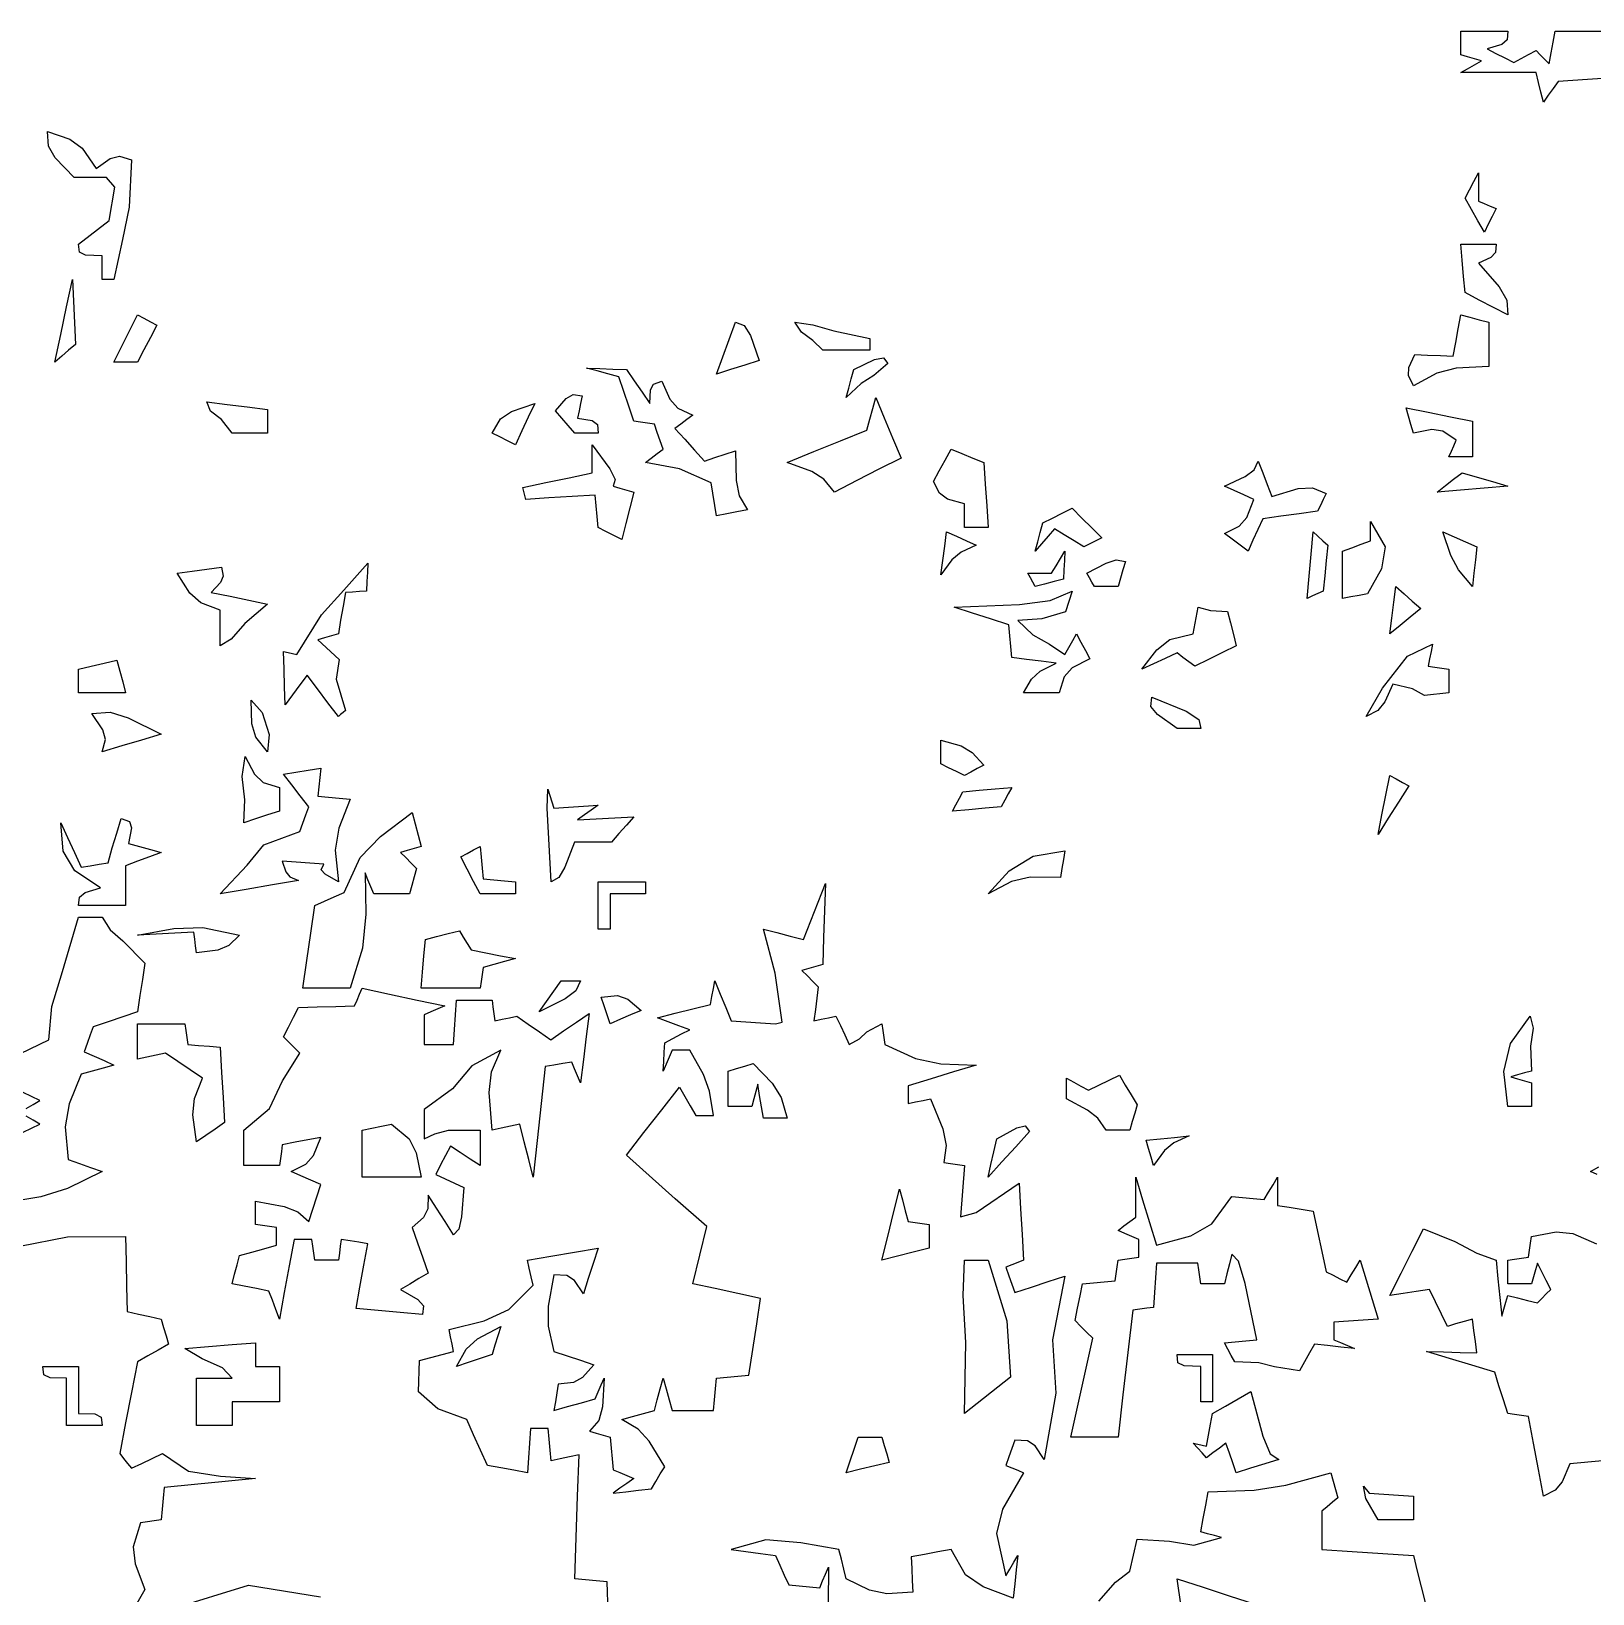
# Model space of a CAD drawing. Header units: millimetres. Extents: x 87938 to 265635, y 330093 to 434310.
# Drawn here: x 145112 to 147095, y 357390 to 359374 of the extents above; entities that cross this region are included whole.
import ezdxf

# ---------------------------------------------------------------- set-up
doc = ezdxf.new("R2010")
doc.units = ezdxf.units.MM

# ---------------------------------------------------------------- blocks, each defined once
blk = doc.blocks.new('A$C65917B88')
for points in [[(2914.4, 7395.9), (2900.9, 7395), (2887.5, 7394.1), (2874.2, 7393.2), (2869.7, 7387), (2865.2, 7380.8), (2860.8, 7374.5), (2858.6, 7383.5), (2856.3, 7392.4), (2854.1, 7401.3), (2831.3, 7401.3), (2808.5, 7401.3), (2785.8, 7401.3), (2792, 7404.9), (2798.3, 7408.5), (2804.6, 7412), (2798.3, 7413.8), (2792, 7415.6), (2785.8, 7417.4), (2785.8, 7424.6), (2785.8, 7431.7), (2785.8, 7438.8), (2800.1, 7438.8), (2814.3, 7438.8), (2828.6, 7438.8), (2827.9, 7431), (2823, 7426.9), (2809.8, 7422.8), (2817.8, 7418.7), (2825.9, 7414.7), (2834, 7410.6), (2840.6, 7414.2), (2847.3, 7417.8), (2854.1, 7421.4), (2858, 7417.4), (2862, 7413.3), (2866.1, 7409.3), (2867.9, 7419.2), (2869.7, 7429), (2871.5, 7438.8), (2885.7, 7438.8), (2900, 7438.8), (2914.4, 7438.8)], [(1482, 6440.6), (1489.7, 6444.2), (1497.3, 6447.8), (1491, 6451.4), (1484.7, 6454.9)], [(1484.7, 6462), (1491, 6465.6), (1497.3, 6469.2), (1489.7, 6472.8), (1482, 6476.4)], [(1479.5, 6511.8), (1505.4, 6524.1), (1508.2, 6554.4), (1517.8, 6586.2), (1532.3, 6635.3), (1539.3, 6635.3), (1546.4, 6635.3), (1553.6, 6635.3), (1561, 6623.9), (1572.5, 6614), (1592.4, 6593.7), (1590.2, 6579), (1587.9, 6564.3), (1585.8, 6549.5), (1572.3, 6545.1), (1559, 6540.6), (1545.6, 6536.1), (1542.9, 6528.6), (1540.2, 6521), (1537.5, 6513.3), (1546.4, 6509.4), (1555.4, 6505.4), (1564.4, 6501.3), (1554.5, 6498.6), (1544.6, 6495.9), (1534.8, 6493.2), (1523.7, 6466.1), (1520.1, 6445.4), (1522.8, 6415.7), (1533, 6412.1), (1543.2, 6408.5), (1553.6, 6404.9), (1522.4, 6389.5), (1498.1, 6381.9), (1459.8, 6375.5)], [(1478.9, 6337.1), (1522.2, 6345.4), (1575, 6345.9), (1575.5, 6323.2), (1575.9, 6300.5), (1576.4, 6277.7), (1586.6, 6275.4), (1596.9, 6273.2), (1607.3, 6270.9), (1609.4, 6263.4), (1611.6, 6255.9), (1613.9, 6248.3), (1604.4, 6242.9), (1595, 6237.5), (1585.7, 6232.1), (1580.3, 6204.5), (1574.9, 6176.8), (1569.6, 6149.1), (1573.1, 6144.6), (1576.7, 6140.1), (1580.3, 6135.6), (1589.6, 6140.1), (1599, 6144.6), (1608.5, 6149.1), (1632.1, 6133), (1661, 6128.4), (1692.9, 6126.3), (1665.2, 6123.6), (1637.4, 6120.9), (1609.8, 6118.2), (1608.9, 6108.5), (1608, 6098.7), (1607.3, 6088.8), (1601, 6087.9), (1594.7, 6087), (1588.4, 6086.1), (1581.9, 6064.3), (1583.7, 6048.9), (1592.4, 6025.8), (1570.4, 5987.1)], [(1617.9, 6008.4), (1686.3, 6029.6), (1751.7, 6019.1)], [(2012.6, 6004.9), (2011.7, 6032.6), (2001.8, 6033.5), (1992, 6034.4), (1982.3, 6035.3), (1983.5, 6072.8), (1984.8, 6110.3), (1986.2, 6147.8), (1977.6, 6146), (1969.2, 6144.2), (1960.8, 6142.4), (1959.9, 6152.2), (1959, 6162), (1958.1, 6171.8), (1952.7, 6171.8), (1947.3, 6171.8), (1942.1, 6171.8), (1941.2, 6158.4), (1940.3, 6145), (1939.4, 6131.6), (1927.2, 6133.8), (1915.2, 6136.1), (1903.2, 6138.3), (1896.9, 6152.2), (1890.6, 6166.1), (1884.5, 6179.9), (1858.1, 6189.7), (1840.5, 6205.1), (1841.6, 6233.4), (1851.8, 6236.1), (1862, 6238.8), (1872.3, 6241.5), (1871, 6248.3), (1869.6, 6255), (1868.3, 6261.6), (1900.2, 6269.5), (1922.5, 6279.6), (1944.6, 6301.8), (1942.8, 6309.4), (1941, 6317), (1939.4, 6324.5), (1960.7, 6328.1), (1982.1, 6331.7), (2003.6, 6335.3), (1999.1, 6321.5), (1994.6, 6307.6), (1990.2, 6293.7), (1982.1, 6306), (1975.1, 6310.5), (1963.4, 6311.1), (1958.1, 6282.7), (1958.1, 6264.6), (1963.4, 6241.5), (1975.4, 6237.6), (1987.4, 6233.6), (1999.5, 6229.5), (1989.4, 6218.1), (1981.1, 6213.5), (1967.4, 6212), (1966.1, 6204), (1964.7, 6196), (1963.4, 6188), (1975.8, 6191.6), (1988.3, 6195.1), (2000.9, 6198.6), (2003.6, 6204.9), (2006.3, 6211.2), (2009, 6217.4), (2007.6, 6191.5), (2004.1, 6179), (1995.6, 6169.2), (2001.8, 6167.4), (2008.1, 6165.6), (2014.4, 6163.8), (2015.3, 6154), (2016.2, 6144.2), (2017.1, 6134.3), (2023.2, 6131.7), (2029.5, 6129), (2035.8, 6126.3), (2029.5, 6121.9), (2023.2, 6117.5), (2017.1, 6113), (2028.6, 6114.3), (2040.2, 6115.7), (2051.9, 6117), (2055.8, 6123.8), (2059.8, 6130.5), (2063.9, 6137.1), (2049.9, 6160.1), (2039.8, 6171.2), (2025, 6179.9), (2034.8, 6182.6), (2044.7, 6185.3), (2054.6, 6188), (2057.1, 6197.8), (2059.8, 6207.6), (2062.5, 6217.4), (2065.2, 6207.6), (2067.9, 6197.8), (2070.6, 6188), (2083.1, 6188), (2095.5, 6188), (2108.1, 6188), (2109, 6197.8), (2109.9, 6207.6), (2110.8, 6217.4), (2120.6, 6218.3), (2130.3, 6219.2), (2140.2, 6220.1), (2143.7, 6243.3), (2147.3, 6266.5), (2150.9, 6289.7), (2130.3, 6294.2), (2109.8, 6298.6), (2089.4, 6303), (2102.1, 6354.9), (2073.4, 6379.9), (2029.1, 6419.7), (2045.1, 6440.3), (2061.2, 6460.8), (2077.2, 6481.2), (2082.2, 6472.8), (2087.1, 6464.3), (2092.1, 6455.7), (2097.3, 6455.7), (2102.7, 6455.7), (2108.1, 6455.7), (2104.6, 6477.6), (2099, 6492.9), (2086.7, 6514.7), (2081.3, 6514.7), (2075.9, 6514.7), (2070.6, 6514.7), (2067.9, 6508.5), (2065.2, 6502.2), (2062.5, 6495.9), (2063, 6504.5), (2063.4, 6513), (2063.9, 6521.4), (2071.4, 6525.5), (2079, 6529.5), (2086.7, 6533.4), (2076.8, 6537), (2067, 6540.6), (2057.3, 6544.2), (2073.3, 6548.3), (2089.4, 6552.3), (2105.4, 6556.2), (2106.6, 6563.4), (2108, 6570.6), (2109.3, 6577.7), (2114.3, 6565.7), (2119.2, 6553.6), (2124.2, 6541.5), (2137.5, 6540.6), (2150.9, 6539.7), (2164.4, 6538.8), (2170.4, 6540.3), (2164.1, 6584.7), (2153.6, 6624.5), (2165.6, 6621.4), (2177.6, 6618.3), (2189.7, 6615.2), (2196.3, 6632.1), (2203.1, 6649.1), (2209.8, 6666), (2208.9, 6641.5), (2208, 6617), (2207.3, 6592.4), (2201, 6590.6), (2194.7, 6588.8), (2188.4, 6587), (2193.3, 6582.1), (2198.3, 6577.2), (2203.2, 6572.3), (2201.9, 6562.1), (2200.5, 6551.8), (2199.2, 6541.5), (2205.8, 6542.9), (2212.4, 6544.2), (2219.1, 6545.6), (2223.2, 6537.1), (2227.2, 6528.6), (2231.3, 6520.1), (2240.4, 6525), (2247.2, 6531.3), (2260.8, 6538.8), (2261.6, 6532.6), (2262.5, 6526.4), (2263.4, 6520.1), (2291.2, 6507.4), (2314.4, 6502.3), (2346.5, 6501.3), (2325.9, 6495.1), (2305.4, 6488.9), (2284.8, 6482.6), (2284.8, 6477.3), (2284.8, 6471.9), (2284.8, 6466.5), (2291.4, 6467.9), (2298.2, 6469.2), (2304.9, 6470.6), (2316.1, 6443.5), (2319.2, 6428.5), (2317.1, 6413), (2323.2, 6412.1), (2329.5, 6411.2), (2335.8, 6410.3), (2332.1, 6363.8), (2346.5, 6367.6), (2385.3, 6394.2), (2386.7, 6371), (2388, 6347.7), (2389.4, 6324.5), (2384, 6322.3), (2378.6, 6320.1), (2373.2, 6317.9), (2375.9, 6310.3), (2378.6, 6302.7), (2381.3, 6295.1), (2396.4, 6300), (2411.6, 6304.9), (2426.9, 6309.8), (2415.6, 6252), (2418.6, 6203.9), (2408.1, 6143.7), (2399.9, 6156), (2392.9, 6160.5), (2381.3, 6161.1), (2378.6, 6153.6), (2375.9, 6146), (2373.2, 6138.3), (2378.6, 6136.1), (2384, 6133.8), (2389.4, 6131.6), (2370.2, 6098.5), (2364.9, 6076.6), (2373.2, 6038), (2376.8, 6044.2), (2380.4, 6050.4), (2384, 6056.6), (2382.6, 6043.7), (2381.3, 6030.8), (2379.9, 6017.9), (2352.6, 6028.2), (2336.8, 6039.1), (2323.7, 6062), (2311.5, 6059.8), (2299.5, 6057.6), (2287.5, 6055.4), (2288, 6044.7), (2288.4, 6034), (2288.9, 6023.3), (2265.2, 6021.9), (2249.6, 6025), (2228.6, 6035.3), (2226.3, 6044.2), (2224.1, 6053.1), (2221.8, 6062), (2187.2, 6068.1), (2155.6, 6070.8), (2124.2, 6062), (2137.5, 6060.2), (2150.9, 6058.4), (2164.4, 6056.6), (2168.3, 6047.7), (2172.3, 6038.8), (2176.4, 6029.9), (2185.7, 6029), (2195.1, 6028.1), (2204.6, 6027.2), (2207.1, 6033.5), (2209.8, 6039.7), (2212.5, 6045.9), (2212, 6013.1)], [(2457.6, 6015.2), (2472.8, 6032.4), (2485.7, 6042.2), (2492.4, 6071.4), (2521.6, 6069.5), (2543.7, 6066), (2568.8, 6072.8), (2562.5, 6074.6), (2556.2, 6076.3), (2550, 6078), (2552.3, 6090.2), (2554.5, 6102.3), (2556.8, 6114.3), (2598.4, 6115.9), (2627.2, 6120.4), (2667.9, 6131.6), (2670, 6124.1), (2672.3, 6116.5), (2674.5, 6108.9), (2669.6, 6104.9), (2664.6, 6100.8), (2659.8, 6096.8), (2659.8, 6085.2), (2659.8, 6073.6), (2659.8, 6062), (2687.4, 6060.2), (2715.2, 6058.4), (2742.9, 6056.6), (2746.4, 6042.3), (2750, 6028.1), (2753.6, 6013.8)], [(2909.7, 6402.2), (2903.6, 6404.9), (2911.1, 6408.9)], [(2914.4, 6142.4), (2904.5, 6141.5), (2894.6, 6140.6), (2884.8, 6139.7), (2877.7, 6123.5), (2871.5, 6115.9), (2860.8, 6110.3), (2856.3, 6134.4), (2851.8, 6158.5), (2847.3, 6182.6), (2841, 6183.5), (2834.7, 6184.4), (2828.6, 6185.3), (2824.5, 6197.8), (2820.5, 6210.3), (2816.6, 6222.8), (2796, 6229.1), (2775.5, 6235.3), (2754.9, 6241.5), (2770.1, 6241.1), (2785.2, 6240.6), (2800.5, 6240.2), (2799.2, 6250.5), (2797.8, 6260.7), (2796.5, 6270.9), (2788.8, 6268.8), (2781.2, 6266.6), (2773.7, 6264.3), (2768.3, 6275.5), (2762.9, 6286.7), (2757.6, 6297.8), (2745.5, 6296), (2733.5, 6294.2), (2721.5, 6292.4), (2731.7, 6312.5), (2741.9, 6332.6), (2752.2, 6352.7), (2780.5, 6341.2), (2800.3, 6330.6), (2817.9, 6324.5), (2819.6, 6307.5), (2821.4, 6290.6), (2823.2, 6273.6), (2825, 6279.9), (2826.8, 6286.2), (2828.6, 6292.4), (2837.4, 6290.1), (2846.3, 6287.9), (2855.3, 6285.6), (2859.3, 6289.7), (2863.4, 6293.7), (2867.4, 6297.8), (2863.4, 6305.8), (2859.3, 6313.8), (2855.4, 6321.8), (2853.6, 6315.6), (2851.8, 6309.3), (2850, 6303), (2842.8, 6303), (2835.6, 6303), (2828.6, 6303), (2828.6, 6310.2), (2828.6, 6317.4), (2828.6, 6324.5), (2834.7, 6325.4), (2841, 6326.3), (2847.3, 6327.2), (2848.2, 6333.5), (2849.1, 6339.7), (2850, 6345.9), (2872.3, 6350.2), (2887.4, 6348.7), (2909, 6339.3)]]:
    blk.add_lwpolyline(points)
for points in [[(1553.6, 7213.8), (1553.6, 7221), (1553.6, 7228.2), (1553.6, 7235.3), (1538.6, 7235.7), (1533, 7238.4), (1532.3, 7245.9), (1560.1, 7267.1), (1565.1, 7297.5), (1557.6, 7306.2), (1547.7, 7306.2), (1538, 7306.2), (1528.2, 7306.2), (1511.2, 7323.9), (1504.9, 7334.7), (1504.1, 7347.8), (1524.3, 7341), (1535.7, 7332.7), (1548.2, 7314.3), (1560.9, 7323.5), (1569.3, 7325.6), (1580.4, 7322.3), (1578.1, 7279.4), (1572.2, 7250), (1564.4, 7213.8), (1560.8, 7213.8), (1557.2, 7213.8)], [(2807.3, 7256.6), (2801.4, 7266.9), (2795.6, 7277.2), (2789.7, 7287.5), (2793.8, 7295.1), (2797.8, 7302.7), (2801.9, 7310.3), (2801.9, 7301.8), (2801.9, 7293.3), (2801.9, 7284.8), (2807.1, 7282.5), (2812.5, 7280.3), (2817.9, 7278), (2814.3, 7270.9), (2810.7, 7263.8)], [(2828.6, 7181.6), (2815.5, 7188.3), (2802.6, 7195.1), (2789.7, 7201.8), (2788.4, 7216.5), (2787, 7231.2), (2785.8, 7245.9), (2796.5, 7245.9), (2807.1, 7245.9), (2817.9, 7245.9), (2817.3, 7238.2), (2813.1, 7233.7), (2801.9, 7228.5), (2820.6, 7207.2), (2827.6, 7195)], [(1510.8, 7138.8), (1516.1, 7163.9), (1521.5, 7188.9), (1526.9, 7213.8), (1527.8, 7194.2), (1528.7, 7174.5), (1529.6, 7154.9), (1523.3, 7149.6), (1517, 7144.2)], [(1564.4, 7138.8), (1571.4, 7153.1), (1578.6, 7167.3), (1585.8, 7181.6), (1591.5, 7178.5), (1597.4, 7175.4), (1603.2, 7172.3), (1597.4, 7161.2), (1591.5, 7150), (1585.8, 7138.8), (1578.6, 7138.8), (1571.4, 7138.8)], [(2110.8, 7128), (2116.5, 7143.7), (2122.4, 7159.4), (2128.2, 7175), (2136.1, 7171.9), (2141.6, 7162.9), (2149.5, 7140.2), (2136.6, 7136.1), (2123.7, 7132.1)], [(2207.3, 7149.5), (2198.2, 7158.5), (2188, 7166), (2181.8, 7175), (2198.2, 7172.7), (2217.4, 7167.1), (2250, 7160.3), (2250, 7156.7), (2250, 7153.1), (2250, 7149.5), (2235.8, 7149.5), (2221.5, 7149.5)], [(2742.9, 7117.4), (2738.4, 7126.5), (2738.8, 7133.8), (2744.1, 7145.6), (2755.7, 7145.1), (2767.4, 7144.7), (2779.1, 7144.2), (2781.3, 7156.7), (2783.6, 7169.1), (2785.8, 7181.6), (2794.2, 7179.4), (2802.6, 7177.2), (2811.2, 7175), (2811.2, 7161.6), (2811.2, 7148.2), (2811.2, 7134.8), (2781.8, 7133.2), (2764.1, 7128.7)], [(2228.6, 7106.6), (2230.8, 7115.1), (2233.1, 7123.6), (2235.3, 7132.1), (2254.2, 7141.3), (2262.2, 7142.7), (2266.1, 7137.5), (2253.4, 7126.5), (2242.1, 7119.4)], [(2110.8, 6999.5), (2106, 7029.2), (2077.2, 7042), (2046.5, 7047.8), (2051.7, 7051.8), (2057.1, 7055.8), (2062.5, 7059.8), (2059.8, 7067.4), (2057.1, 7075), (2054.6, 7082.6), (2048.3, 7083.5), (2042, 7084.4), (2035.8, 7085.3), (2031.3, 7098.7), (2026.8, 7112.1), (2022.3, 7125.5), (2012.4, 7128.2), (2002.7, 7130.8), (1992.9, 7133.4), (2004.9, 7133), (2016.9, 7132.5), (2029.1, 7132.1), (2036.1, 7121.9), (2043.3, 7111.6), (2050.5, 7101.3), (2050.9, 7113.7), (2053.7, 7118.9), (2061.2, 7121.4), (2068.5, 7105.1), (2075.8, 7097.1), (2089.4, 7090.7), (2084, 7086.6), (2078.6, 7082.6), (2073.2, 7078.5), (2082, 7068.8), (2091, 7059), (2100, 7049.1), (2109.3, 7052.3), (2118.8, 7055.4), (2128.2, 7058.4), (2128.6, 7031.5), (2131.4, 7017.6), (2138.9, 7004.9), (2129.4, 7003.1), (2120.1, 7001.3)], [(1671.5, 7074.5), (1661.9, 7086.6), (1651.9, 7094.2), (1648.7, 7102.7), (1667, 7100.4), (1685.3, 7098.2), (1703.6, 7095.9), (1703.6, 7088.8), (1703.6, 7081.7), (1703.6, 7074.5), (1692.8, 7074.5), (1682.1, 7074.5)], [(1928.6, 7063.8), (1921.4, 7067.4), (1914.3, 7071), (1907.3, 7074.5), (1914.9, 7087.2), (1924.9, 7094.1), (1946, 7101.3), (1940.1, 7088.9), (1934.3, 7076.4)], [(1982.3, 7074.5), (1976.4, 7081.2), (1970.6, 7088), (1964.7, 7094.7), (1974.6, 7105.8), (1980.9, 7109.3), (1988.9, 7108.1), (1987.5, 7101.4), (1986.2, 7094.7), (1984.8, 7088), (1998, 7085.7), (2002.9, 7082.2), (2003.6, 7074.5), (1996.4, 7074.5), (1989.3, 7074.5)], [(2217.9, 7020.9), (2208.3, 7032.6), (2197.2, 7039.6), (2175, 7047.8), (2199, 7057.6), (2223.2, 7067.4), (2247.3, 7077.2), (2250, 7087), (2252.7, 7096.8), (2255.4, 7106.6), (2262.9, 7088.4), (2270.6, 7070.1), (2278.2, 7051.8), (2258.1, 7041.6), (2238, 7031.3)], [(2775, 7053), (2777.3, 7058), (2779.5, 7062.9), (2781.8, 7067.9), (2769.6, 7076.1), (2759.5, 7077.8), (2742.9, 7074.5), (2740.7, 7082.1), (2738.4, 7089.7), (2736.2, 7097.3), (2756.3, 7093.3), (2776.4, 7089.3), (2796.5, 7085.3), (2796.5, 7074.6), (2796.5, 7063.8), (2796.5, 7053), (2789.3, 7053), (2782.1, 7053)], [(2025, 6978), (2017.8, 6981.6), (2010.6, 6985.2), (2003.6, 6988.8), (2002.7, 6998.7), (2001.8, 7008.5), (2000.9, 7018.2), (1979.9, 7017), (1958.9, 7015.7), (1938, 7014.3), (1937.1, 7017.9), (1936.2, 7021.5), (1935.3, 7025), (1956.2, 7029.5), (1977.2, 7033.9), (1998.2, 7038.3), (1998.2, 7046.9), (1998.2, 7055.4), (1998.2, 7063.8), (2014.1, 7042), (2019, 7032.2), (2017.1, 7026.3), (2023.2, 7024.5), (2029.5, 7022.7), (2035.8, 7020.9), (2032.2, 7006.7), (2028.6, 6992.4)], [(2335.8, 6988.8), (2335.8, 6996), (2335.8, 7003.2), (2335.8, 7010.3), (2320.5, 7014.6), (2313.1, 7019.8), (2307.6, 7030.4), (2312.9, 7040.2), (2318.3, 7050), (2323.7, 7059.8), (2333.4, 7055.8), (2343.3, 7051.8), (2353.2, 7047.8), (2354.6, 7028.1), (2355.9, 7008.5), (2357.3, 6988.8), (2350.1, 6988.8), (2342.9, 6988.8)], [(2592.9, 6967.4), (2585.7, 6972.8), (2578.5, 6978.1), (2571.5, 6983.4), (2584.9, 6990), (2591.9, 6998), (2598.2, 7014.3), (2589.2, 7018.4), (2580.3, 7022.4), (2571.5, 7026.3), (2590.4, 7035.2), (2598.4, 7041.1), (2602.2, 7049.1), (2606.3, 7038.5), (2610.3, 7027.8), (2614.4, 7017), (2638.5, 7024.2), (2651.3, 7024.9), (2663.9, 7019.7), (2661.2, 7014.3), (2658.5, 7008.9), (2655.8, 7003.5), (2639.3, 7001.3), (2622.8, 6999), (2606.3, 6996.8), (2601.8, 6987), (2597.3, 6977.2)], [(2764.4, 7020.9), (2771.9, 7026.8), (2779.4, 7032.6), (2787, 7038.3), (2800.8, 7034.4), (2814.6, 7030.4), (2828.6, 7026.3), (2807.1, 7024.5), (2785.7, 7022.7)], [(2400, 6967.4), (2402.3, 6975.9), (2404.5, 6984.4), (2406.8, 6992.9), (2415.6, 6997.4), (2424.5, 7001.8), (2433.5, 7006.2), (2442.3, 6997.4), (2451.3, 6988.5), (2460.3, 6979.5), (2454.9, 6976.8), (2449.5, 6974.1), (2444.1, 6971.4), (2435.1, 6976.8), (2426.3, 6982.2), (2417.4, 6987.5), (2411.6, 6980.8), (2405.7, 6974.1)], [(2678.6, 6924.5), (2678.6, 6938.8), (2678.6, 6953.1), (2678.6, 6967.4), (2687, 6970.5), (2695.5, 6973.7), (2704.1, 6976.8), (2704.1, 6982.7), (2704.1, 6988.5), (2704.1, 6994.2), (2717.2, 6971.4), (2714.1, 6951.2), (2701.4, 6928.5), (2693.7, 6927.2), (2686.1, 6925.8)], [(2314.4, 6945.9), (2316, 6958.9), (2317.8, 6971.9), (2319.6, 6984.8), (2328.5, 6980.8), (2337.5, 6976.8), (2346.5, 6972.8), (2332.8, 6966.4), (2324.4, 6959.4)], [(2646.5, 6924.5), (2648.3, 6944.6), (2650.1, 6964.7), (2651.9, 6984.8), (2656.2, 6980.8), (2660.7, 6976.8), (2665.2, 6972.8), (2663.9, 6959), (2662.5, 6945.1), (2661.2, 6931.2), (2656.2, 6929), (2651.3, 6926.7)], [(2796.5, 6935.3), (2783.9, 6950.5), (2776.9, 6963.4), (2769.6, 6984.8), (2779.8, 6980.4), (2790.2, 6975.9), (2800.5, 6971.4), (2799.2, 6959.4), (2797.8, 6947.4)], [(2400, 6935.3), (2397.8, 6939.3), (2395.5, 6943.3), (2393.3, 6947.3), (2400.3, 6947.3), (2407.5, 6947.3), (2414.7, 6947.3), (2418.8, 6954), (2422.8, 6960.7), (2426.9, 6967.4), (2426.4, 6959), (2426, 6950.5), (2425.5, 6942), (2417, 6939.8), (2408.4, 6937.5)], [(2453.6, 6935.3), (2451.3, 6939.3), (2449.1, 6943.3), (2446.8, 6947.3), (2464.2, 6956.6), (2473.3, 6959.4), (2481.8, 6958.1), (2479.5, 6950.5), (2477.3, 6942.9), (2475, 6935.3), (2467.8, 6935.3), (2460.6, 6935.3)], [(1660.8, 6881.6), (1660.8, 6892.4), (1660.8, 6903.1), (1660.8, 6913.8), (1643.3, 6920.5), (1633.1, 6929.2), (1621.8, 6947.3), (1635.2, 6949.1), (1648.5, 6950.9), (1662, 6952.7), (1663.5, 6944.7), (1661, 6938.8), (1652.7, 6929.9), (1669.7, 6926.4), (1686.6, 6922.8), (1703.6, 6919.2), (1683, 6901.7), (1670.7, 6887.5)], [(1767.9, 6817.4), (1758.5, 6829.9), (1749, 6842.4), (1739.7, 6854.9), (1733, 6846), (1726.2, 6837), (1719.6, 6828), (1719.2, 6844.2), (1718.7, 6860.3), (1718.3, 6876.3), (1722.3, 6875.4), (1726.4, 6874.5), (1730.4, 6873.6), (1752.6, 6909.7), (1772.9, 6931.9), (1794.6, 6956.6), (1794.2, 6948.2), (1793.7, 6939.7), (1793.3, 6931.2), (1787, 6930.8), (1780.7, 6930.3), (1774.5, 6929.9), (1772.3, 6917.4), (1770, 6904.9), (1767.9, 6892.4), (1761.6, 6890.6), (1755.3, 6888.8), (1749.2, 6887), (1768.5, 6869), (1766, 6851.3), (1774.5, 6822.8), (1772.3, 6821), (1770, 6819.2)], [(2389.4, 6838.8), (2396.6, 6851.4), (2404.3, 6858.4), (2418.8, 6865.7), (2405.3, 6867.5), (2391.9, 6869.2), (2378.6, 6870.9), (2377.7, 6880.8), (2376.8, 6890.7), (2375.9, 6900.5), (2359.4, 6905.9), (2342.9, 6911.2), (2326.4, 6916.5), (2385.7, 6918.9), (2413.5, 6922.7), (2433.5, 6931.2), (2427.5, 6912.2), (2405.9, 6905.9), (2384, 6904.4), (2397.7, 6891.4), (2413, 6883.1), (2426.9, 6873.6), (2430.3, 6879.9), (2433.9, 6886.2), (2437.5, 6892.4), (2441.4, 6884.9), (2445.5, 6877.3), (2449.5, 6869.7), (2433.4, 6861.4), (2426.1, 6853.4), (2421.5, 6838.8), (2410.7, 6838.8), (2400, 6838.8)], [(2721.5, 6892.4), (2723.3, 6906.7), (2725.1, 6921), (2726.9, 6935.3), (2734.4, 6928.6), (2741.9, 6921.9), (2749.5, 6915.2), (2740.1, 6907.6), (2730.8, 6900)], [(2496.5, 6860.3), (2510.3, 6877.9), (2521.9, 6887.1), (2543.3, 6892.4), (2547.7, 6916.5), (2558.9, 6913.5), (2574.2, 6912.5), (2576.9, 6902.2), (2579.6, 6891.9), (2582.3, 6881.6), (2569.7, 6875.4), (2557.1, 6869.2), (2544.6, 6863), (2539.2, 6867), (2533.8, 6871), (2528.6, 6875), (2517.8, 6870.1), (2507.1, 6865.2)], [(2700, 6817.4), (2714.8, 6843.1), (2737.6, 6872), (2760.3, 6883.1), (2759, 6876.4), (2757.6, 6869.7), (2756.3, 6863), (2762.4, 6862.1), (2768.7, 6861.2), (2775, 6860.3), (2775, 6853.2), (2775, 6846), (2775, 6838.8), (2752.9, 6836.4), (2742.2, 6842.5), (2724.2, 6846.8), (2717, 6830.6), (2710.7, 6823)], [(1532.3, 6838.8), (1532.3, 6846), (1532.3, 6853.2), (1532.3, 6860.3), (1543.8, 6863), (1555.4, 6865.7), (1566.9, 6868.4), (1569.6, 6858.6), (1572.3, 6848.7), (1575, 6838.8), (1560.8, 6838.8), (1546.5, 6838.8)], [(1703.6, 6785.3), (1693.2, 6798.6), (1689.4, 6810.8), (1688.9, 6832.1), (1698.9, 6820.9), (1705.1, 6801.1)], [(2528.6, 6806.6), (2510.8, 6819.3), (2504.9, 6826.6), (2505.8, 6834.8), (2536.9, 6822.1), (2548.4, 6814.8), (2550, 6806.6), (2542.8, 6806.6), (2535.6, 6806.6)], [(1553.6, 6785.3), (1556.8, 6796.4), (1554.4, 6805.4), (1544.3, 6820.1), (1560.9, 6821.2), (1577.2, 6816.3), (1607.3, 6801.3), (1589.3, 6796), (1571.4, 6790.7)], [(2335.8, 6763.8), (2328.6, 6767.4), (2321.4, 6771), (2314.4, 6774.5), (2314.4, 6781.7), (2314.4, 6788.8), (2314.4, 6795.9), (2332.7, 6790.7), (2342.8, 6784.8), (2353.2, 6773.3), (2347.4, 6770.1), (2341.5, 6767)], [(1682.3, 6720.9), (1683.1, 6741.9), (1680.8, 6762.9), (1683.5, 6781.2), (1691.8, 6765), (1699.8, 6757.7), (1714.4, 6753), (1714.4, 6745.9), (1714.4, 6738.8), (1714.4, 6731.6), (1703.6, 6728.1), (1692.9, 6724.5)], [(1660.8, 6656.6), (1685.3, 6682.6), (1700.4, 6700.9), (1733.1, 6713), (1735.7, 6720.6), (1738.4, 6728.1), (1741.1, 6735.6), (1733.4, 6745.5), (1725.8, 6755.4), (1718.3, 6765.2), (1729.4, 6767), (1740.6, 6768.8), (1751.9, 6770.6), (1751, 6762.1), (1750.1, 6753.6), (1749.2, 6745.1), (1758.9, 6744.2), (1768.7, 6743.3), (1778.6, 6742.4), (1768.4, 6716.2), (1765.1, 6696.1), (1767.9, 6667.4), (1755.8, 6674.3), (1752.3, 6678.4), (1754.6, 6683.4), (1742, 6684.3), (1729.5, 6685.2), (1717.1, 6686.1), (1720.2, 6676.6), (1724, 6672.1), (1731.8, 6668.7), (1708.1, 6664.7), (1684.4, 6660.6)], [(2710.8, 6710.3), (2714.3, 6728.1), (2717.9, 6746), (2721.5, 6763.8), (2727.2, 6760.8), (2733, 6757.7), (2738.9, 6754.5), (2729.4, 6739.8), (2720.1, 6725.1)], [(1960.8, 6667.4), (1957.3, 6734.2), (1958, 6751.5), (1963.4, 6734.3), (1976.7, 6735.2), (1990.1, 6736.1), (2003.6, 6737), (1997.3, 6732.6), (1991, 6728.1), (1984.8, 6723.6), (2001.8, 6724.5), (2018.7, 6725.4), (2035.8, 6726.3), (2029.1, 6718.8), (2022.3, 6711.2), (2015.6, 6703.5), (2004.3, 6703.5), (1993.2, 6703.5), (1982.1, 6703.5), (1973.3, 6680.8), (1967.8, 6671.4)], [(2325, 6731.6), (2328, 6737.4), (2331.2, 6743.3), (2334.3, 6749.1), (2349, 6750.5), (2363.7, 6751.8), (2378.6, 6753), (2375.4, 6747.3), (2372.3, 6741.5), (2369.1, 6735.6), (2354.4, 6734.3), (2339.7, 6732.9)], [(1532.3, 6645.9), (1533, 6653.6), (1538.2, 6657.8), (1552.2, 6662), (1528.8, 6677.4), (1518.4, 6695.2), (1516.1, 6720.9), (1522.2, 6707.6), (1528.5, 6694.2), (1534.8, 6680.7), (1542.8, 6682.1), (1550.9, 6683.4), (1559, 6684.8), (1562.9, 6698.2), (1566.9, 6711.6), (1571, 6725), (1578.4, 6722.3), (1580.2, 6716.4), (1577.7, 6702.2), (1587.5, 6699.6), (1597.4, 6696.9), (1607.3, 6694.2), (1596.5, 6690.2), (1585.7, 6686.1), (1575, 6682.1), (1575, 6670.1), (1575, 6658), (1575, 6645.9), (1560.8, 6645.9), (1546.5, 6645.9)], [(1735.8, 6570.9), (1739.3, 6596), (1742.9, 6621), (1746.5, 6645.9), (1755.3, 6650), (1764.2, 6654), (1773.2, 6657.9), (1787.7, 6689.6), (1806, 6708.7), (1834.8, 6730.4), (1837.5, 6720.1), (1840.2, 6709.8), (1842.9, 6699.5), (1836.6, 6697.8), (1830.3, 6696), (1824.2, 6694.2), (1829, 6689.4), (1833.9, 6684.5), (1838.9, 6679.5), (1836.6, 6671.9), (1834.4, 6664.2), (1832.3, 6656.6), (1821.5, 6656.6), (1810.7, 6656.6), (1800, 6656.6), (1797.3, 6662.9), (1794.6, 6669.2), (1792.1, 6675.5), (1792.9, 6638.1), (1789.8, 6607.3), (1778.6, 6570.9), (1764.3, 6570.9), (1750.1, 6570.9)], [(1896.5, 6656.6), (1890.6, 6667.8), (1884.8, 6679), (1879.1, 6690.2), (1884.8, 6693.3), (1890.6, 6696.4), (1896.5, 6699.5), (1897.4, 6689.7), (1898.3, 6679.9), (1899.2, 6670.1), (1908.9, 6669.2), (1918.7, 6668.3), (1928.6, 6667.4), (1928.6, 6663.8), (1928.6, 6660.2), (1928.6, 6656.6), (1917.8, 6656.6), (1907.1, 6656.6)], [(2357.3, 6656.6), (2376.3, 6677.4), (2397.9, 6690.8), (2426.9, 6695.6), (2425.5, 6687.6), (2424.2, 6679.5), (2422.8, 6671.4), (2395.4, 6671.8), (2378.4, 6667.9)], [(2003.6, 6624.5), (2003.6, 6638.8), (2003.6, 6653.1), (2003.6, 6667.4), (2017.8, 6667.4), (2032.1, 6667.4), (2046.5, 6667.4), (2046.5, 6663.8), (2046.5, 6660.2), (2046.5, 6656.6), (2035.7, 6656.6), (2025, 6656.6), (2014.4, 6656.6), (2014.4, 6645.9), (2014.4, 6635.2), (2014.4, 6624.5), (2010.8, 6624.5), (2007.2, 6624.5)], [(1639.4, 6603), (1638.5, 6609.3), (1637.6, 6615.6), (1636.7, 6621.8), (1619.7, 6621), (1602.8, 6620.1), (1585.8, 6619.2), (1618.8, 6625.3), (1644.9, 6626.2), (1678.2, 6619.2), (1668.7, 6609.6), (1658.6, 6605.4)], [(1842.9, 6570.9), (1844.1, 6585.7), (1845.5, 6600.5), (1846.8, 6615.2), (1857, 6617.9), (1867.4, 6620.5), (1877.7, 6623.1), (1881.2, 6617.4), (1884.8, 6611.6), (1888.4, 6605.7), (1901.7, 6603.1), (1915.1, 6600.5), (1928.6, 6597.8), (1918.7, 6595.1), (1908.9, 6592.4), (1899.2, 6589.7), (1898.3, 6583.5), (1897.4, 6577.2), (1896.5, 6570.9), (1878.6, 6570.9), (1860.8, 6570.9)], [(1950, 6549.5), (1956.6, 6558.9), (1963.4, 6568.3), (1970.1, 6577.7), (1975.8, 6577.7), (1981.7, 6577.7), (1987.5, 6577.7), (1983.4, 6568.6), (1973.7, 6561.3)], [(1714.4, 6270.9), (1711.2, 6279.5), (1708.1, 6288), (1704.9, 6296.4), (1693.7, 6298.7), (1682.6, 6300.9), (1671.5, 6303), (1673.7, 6311.6), (1676, 6320.1), (1678.2, 6328.5), (1689.3, 6331.7), (1700.4, 6334.8), (1711.7, 6338), (1711.7, 6343.4), (1711.7, 6348.7), (1711.7, 6354), (1705.4, 6354.9), (1699.1, 6355.8), (1692.9, 6356.6), (1692.9, 6363.8), (1692.9, 6370.9), (1692.9, 6378), (1718.8, 6372.9), (1731.3, 6368.1), (1741.1, 6359.3), (1744.7, 6370.5), (1748.3, 6381.7), (1751.9, 6392.9), (1742.9, 6396.9), (1733.9, 6400.9), (1725, 6404.9), (1738.5, 6411.4), (1745.5, 6419.4), (1751.9, 6435.6), (1740.2, 6433.5), (1728.6, 6431.3), (1717.1, 6429), (1716.2, 6422.8), (1715.3, 6416.6), (1714.4, 6410.3), (1703.6, 6410.3), (1692.9, 6410.3), (1682.3, 6410.3), (1682.3, 6421), (1682.3, 6431.7), (1682.3, 6442.4), (1705.4, 6461.8), (1717.3, 6487.1), (1733.1, 6512), (1728.2, 6516.9), (1723.2, 6521.9), (1718.3, 6526.8), (1722.8, 6535.8), (1727.3, 6544.7), (1731.8, 6553.5), (1748.7, 6554), (1765.7, 6554.4), (1782.6, 6554.9), (1784.9, 6560.3), (1787.1, 6565.6), (1789.4, 6570.9), (1814.3, 6565.6), (1839.3, 6560.3), (1864.4, 6554.9), (1858.1, 6552.2), (1851.8, 6549.5), (1845.6, 6546.8), (1845.6, 6537.9), (1845.6, 6529), (1845.6, 6520.1), (1854.5, 6520.1), (1863.3, 6520.1), (1872.3, 6520.1), (1873.2, 6533.5), (1874.1, 6546.9), (1875, 6560.3), (1885.7, 6560.3), (1896.5, 6560.3), (1907.3, 6560.3), (1908, 6554.1), (1908.9, 6547.8), (1909.8, 6541.5), (1916.4, 6542.9), (1923.2, 6544.2), (1929.9, 6545.6), (1940.1, 6538.5), (1950.3, 6531.3), (1960.7, 6524.1), (1972.2, 6532.2), (1983.8, 6540.2), (1995.5, 6548.1), (1992.8, 6527.2), (1990.1, 6506.3), (1987.5, 6485.3), (1984.8, 6491.6), (1982.1, 6497.8), (1979.6, 6504), (1971.5, 6502.7), (1963.4, 6501.3), (1955.4, 6500), (1951.8, 6466.5), (1948.2, 6433), (1944.6, 6399.5), (1940.6, 6415.6), (1936.5, 6431.7), (1932.6, 6447.8), (1924.1, 6446), (1915.7, 6444.2), (1907.3, 6442.4), (1904.8, 6476.4), (1906.9, 6495.1), (1915.2, 6514.7), (1889.1, 6500.6), (1871.5, 6479.9), (1845.6, 6461.1), (1845.6, 6452.2), (1845.6, 6443.3), (1845.6, 6434.3), (1855.5, 6438.8), (1867.8, 6442.4), (1896.5, 6442.4), (1896.5, 6431.7), (1896.5, 6421), (1896.5, 6410.3), (1887.5, 6416.1), (1878.5, 6421.9), (1869.6, 6427.7), (1865.1, 6419.2), (1860.6, 6410.7), (1856.3, 6402.2), (1864.7, 6398.2), (1873.2, 6394.2), (1881.8, 6390.2), (1879.6, 6363.6), (1877.2, 6352.5), (1872.3, 6347.3), (1864.7, 6359.4), (1857, 6371.4), (1849.5, 6383.4), (1849, 6370.8), (1845.1, 6363.1), (1834.8, 6354), (1839.6, 6340.2), (1844.6, 6326.4), (1849.5, 6312.5), (1841, 6307.6), (1832.6, 6302.7), (1824.2, 6297.8), (1840, 6288.8), (1845.2, 6282.9), (1844.1, 6275), (1824, 6276.8), (1803.9, 6278.6), (1784, 6280.4), (1787.4, 6300), (1791, 6319.7), (1794.6, 6339.3), (1786.5, 6340.7), (1778.6, 6342), (1770.6, 6343.2), (1769.7, 6337), (1768.8, 6330.8), (1767.9, 6324.5), (1760.7, 6324.5), (1753.5, 6324.5), (1746.5, 6324.5), (1745.6, 6330.8), (1744.7, 6337), (1743.8, 6343.2), (1738.4, 6343.2), (1733, 6343.2), (1727.7, 6343.2), (1723.2, 6319.2), (1718.7, 6295.1)], [(2014.4, 6538.8), (2011.7, 6546.9), (2009, 6555), (2006.3, 6563), (2021, 6564.3), (2030.4, 6561.2), (2042.4, 6550.8), (2033, 6546.9), (2023.7, 6542.9)], [(1639.4, 6431.6), (1635.9, 6456.1), (1637.3, 6471.1), (1644.6, 6489.3), (1633.4, 6496.9), (1622.3, 6504.5), (1611.2, 6512), (1602.6, 6510.2), (1594.2, 6508.4), (1585.8, 6506.6), (1585.8, 6517.4), (1585.8, 6528.1), (1585.8, 6538.8), (1600.1, 6538.8), (1614.3, 6538.8), (1628.6, 6538.8), (1629.5, 6532.6), (1630.4, 6526.4), (1631.3, 6520.1), (1641, 6519.2), (1650.9, 6518.3), (1660.8, 6517.4), (1662, 6494.7), (1663.4, 6471.9), (1664.7, 6449.1), (1656.2, 6443.3), (1647.8, 6437.4)], [(2828.6, 6463.8), (2824.9, 6495.5), (2831.1, 6520.9), (2848.7, 6545.6), (2851.4, 6534.8), (2849.1, 6518.3), (2850, 6495.9), (2843.7, 6494.2), (2837.4, 6492.5), (2831.3, 6490.7), (2837.4, 6488.9), (2843.7, 6487.1), (2850, 6485.3), (2850, 6478.2), (2850, 6471), (2850, 6463.8), (2842.8, 6463.8), (2835.6, 6463.8)], [(2153.6, 6453), (2151.8, 6463.4), (2150, 6473.7), (2148.2, 6483.9), (2146.4, 6477.3), (2144.6, 6470.6), (2142.9, 6463.8), (2135.7, 6463.8), (2128.5, 6463.8), (2121.5, 6463.8), (2121.5, 6474.6), (2121.5, 6485.3), (2121.5, 6495.9), (2129, 6498.2), (2136.5, 6500.4), (2144.1, 6502.7), (2161.3, 6484.8), (2169.4, 6471.9), (2175, 6453), (2167.8, 6453), (2160.6, 6453)], [(2464.4, 6442.4), (2456.7, 6453.2), (2447.3, 6460.5), (2428.2, 6470.6), (2428.2, 6476.9), (2428.2, 6483.1), (2428.2, 6489.3), (2434.8, 6485.7), (2441.4, 6482.1), (2448.2, 6478.5), (2457.5, 6483), (2466.9, 6487.5), (2476.4, 6492), (2481.6, 6483.1), (2487, 6474.2), (2492.4, 6465.2), (2490.2, 6457.6), (2487.9, 6450), (2485.8, 6442.4), (2478.6, 6442.4), (2471.4, 6442.4)], [(1789.4, 6399.5), (1789.4, 6413.8), (1789.4, 6428.1), (1789.4, 6442.4), (1798.2, 6444.2), (1807.1, 6446), (1816.1, 6447.8), (1832.1, 6434.4), (1838.5, 6421.7), (1842.9, 6399.5), (1825.1, 6399.5), (1807.2, 6399.5)], [(2357.3, 6399.5), (2359.8, 6411.1), (2362.5, 6422.7), (2365.2, 6434.3), (2383.2, 6444.4), (2390.8, 6446.2), (2394.6, 6441), (2382.2, 6427.2), (2369.7, 6413.4)], [(2507.3, 6410.3), (2505, 6417.9), (2502.8, 6425.5), (2500.5, 6433.1), (2513.4, 6434.4), (2526.3, 6435.7), (2539.4, 6437), (2525.7, 6430.7), (2517.3, 6423.8)], [(2432.3, 6163.8), (2438.9, 6193.8), (2445.5, 6223.7), (2452.2, 6253.5), (2446.8, 6258.9), (2441.4, 6264.3), (2436.2, 6269.7), (2438.4, 6280.8), (2440.7, 6291.9), (2442.9, 6303), (2452.7, 6303.9), (2462.4, 6304.8), (2472.3, 6305.7), (2473.2, 6312), (2474.1, 6318.3), (2475, 6324.5), (2481.2, 6325.4), (2487.5, 6326.3), (2493.8, 6327.2), (2493.8, 6332.6), (2493.8, 6337.9), (2493.8, 6343.2), (2487.5, 6345.9), (2481.2, 6348.6), (2475, 6351.3), (2480.3, 6355.4), (2485.7, 6359.4), (2491.1, 6363.3), (2491.1, 6375.4), (2491.1, 6387.5), (2491.1, 6399.5), (2497.2, 6379), (2503.5, 6358.5), (2509.8, 6338), (2541, 6346.5), (2560.1, 6357.2), (2578.2, 6382.1), (2588, 6381.2), (2597.7, 6380.3), (2607.6, 6379.4), (2611.5, 6386.1), (2615.6, 6392.8), (2619.6, 6399.5), (2619.6, 6391.1), (2619.6, 6382.6), (2619.6, 6374.1), (2630.3, 6372.3), (2641.1, 6370.5), (2651.9, 6368.7), (2655.8, 6350.4), (2659.8, 6332.1), (2663.9, 6313.8), (2670, 6310.7), (2676.3, 6307.5), (2682.6, 6304.4), (2686.5, 6311.1), (2690.6, 6317.8), (2694.6, 6324.5), (2700, 6306.6), (2705.4, 6288.8), (2710.8, 6270.9), (2697.3, 6270), (2684, 6269.1), (2670.6, 6268.2), (2670.6, 6262.9), (2670.6, 6257.6), (2670.6, 6252.2), (2676.8, 6249.6), (2683.1, 6246.9), (2689.4, 6244.2), (2677.2, 6245.6), (2665.1, 6246.9), (2653.1, 6248.1), (2648.6, 6240.2), (2644.1, 6232.2), (2639.7, 6224.1), (2617, 6227.7), (2602.6, 6231.2), (2580.8, 6232.1), (2577.6, 6237.9), (2574.5, 6243.7), (2571.5, 6249.5), (2581.2, 6250.4), (2591, 6251.3), (2600.9, 6252.2), (2590.2, 6303.3), (2584.3, 6323.4), (2578.2, 6329.9), (2576, 6321), (2573.7, 6312), (2571.5, 6303), (2564.3, 6303), (2557.1, 6303), (2550, 6303), (2549.1, 6309.3), (2548.2, 6315.6), (2547.3, 6321.8), (2534.7, 6321.8), (2522.3, 6321.8), (2509.8, 6321.8), (2508.9, 6308.4), (2508, 6295), (2507.3, 6281.6), (2501, 6280.8), (2494.7, 6279.9), (2488.4, 6279), (2483.9, 6240.6), (2479.4, 6202.2), (2475, 6163.8), (2460.8, 6163.8), (2446.5, 6163.8)], [(2260.8, 6324.5), (2266.1, 6345.9), (2271.5, 6367.4), (2276.9, 6388.8), (2279.4, 6379), (2282.1, 6369.2), (2284.8, 6359.3), (2291, 6358.4), (2297.3, 6357.5), (2303.6, 6356.6), (2303.6, 6349.5), (2303.6, 6342.4), (2303.6, 6335.3), (2289.3, 6331.7), (2275.1, 6328.1)], [(2335.8, 6185.3), (2336.9, 6249.7), (2334.6, 6292.3), (2335.8, 6324.5), (2342.9, 6324.5), (2350.1, 6324.5), (2357.3, 6324.5), (2374.2, 6269.4), (2377.6, 6218.4)], [(1875, 6228), (1883.7, 6243.7), (1894.1, 6253.1), (1915.2, 6264.3), (1912.5, 6255.9), (1909.8, 6247.4), (1907.3, 6238.8), (1896.5, 6235.2), (1885.7, 6231.6)], [(1639.4, 6174.5), (1639.4, 6188.8), (1639.4, 6203.1), (1639.4, 6217.4), (1650, 6217.4), (1660.7, 6217.4), (1671.5, 6217.4), (1662.7, 6226.7), (1644.5, 6234.8), (1628.6, 6244.2), (1650, 6246), (1671.5, 6247.8), (1692.9, 6249.5), (1692.9, 6242.4), (1692.9, 6235.2), (1692.9, 6228), (1700, 6228), (1707.2, 6228), (1714.4, 6228), (1714.4, 6217.4), (1714.4, 6206.7), (1714.4, 6195.9), (1700, 6195.9), (1685.7, 6195.9), (1671.5, 6195.9), (1671.5, 6188.8), (1671.5, 6181.7), (1671.5, 6174.5), (1660.7, 6174.5), (1650, 6174.5)], [(2550, 6195.9), (2550, 6206.7), (2550, 6217.4), (2550, 6228), (2534.9, 6228.4), (2529.3, 6231.2), (2528.6, 6238.8), (2539.2, 6238.8), (2550, 6238.8), (2560.8, 6238.8), (2560.8, 6224.6), (2560.8, 6210.3), (2560.8, 6195.9), (2557.2, 6195.9), (2553.6, 6195.9)], [(1521.5, 6174.5), (1521.5, 6188.8), (1521.5, 6203.1), (1521.5, 6217.4), (1506.4, 6217.8), (1500.8, 6220.5), (1500, 6228), (1510.7, 6228), (1521.5, 6228), (1532.3, 6228), (1532.3, 6213.8), (1532.3, 6199.5), (1532.3, 6185.3), (1547.2, 6184.9), (1552.8, 6182.1), (1553.6, 6174.5), (1542.8, 6174.5), (1532.1, 6174.5)], [(2582.3, 6131.6), (2579.1, 6140.6), (2576, 6149.5), (2572.8, 6158.4), (2567, 6154), (2561.1, 6149.6), (2555.4, 6145.1), (2551.4, 6149.6), (2547.3, 6154), (2543.3, 6158.4), (2547.3, 6157.5), (2551.4, 6156.6), (2555.4, 6155.7), (2557.2, 6165.6), (2559, 6175.5), (2560.8, 6185.3), (2572.4, 6192), (2583.9, 6198.7), (2595.5, 6205.4), (2606.3, 6164.7), (2612.9, 6148.7), (2621, 6143.7), (2608.1, 6139.7), (2595.2, 6135.6)], [(2228.6, 6131.6), (2232.2, 6142.4), (2235.8, 6153.1), (2239.4, 6163.8), (2246.4, 6163.8), (2253.6, 6163.8), (2260.8, 6163.8), (2262.9, 6156.3), (2265.2, 6148.7), (2267.4, 6141), (2254.4, 6137.9), (2241.5, 6134.7)], [(2710.8, 6088.8), (2699.7, 6108.2), (2697.6, 6119.5), (2702.7, 6113), (2716.1, 6112.1), (2729.4, 6111.2), (2742.9, 6110.3), (2742.9, 6103.2), (2742.9, 6096), (2742.9, 6088.8), (2732.1, 6088.8), (2721.5, 6088.8)], [(2539.4, 5960.3), (2535.8, 5985.3), (2532.2, 6010.3), (2528.6, 6035.3), (2552.1, 6027.7), (2575.8, 6020.1), (2599.5, 6012.5), (2586.7, 5994.9), (2593.3, 5985.9), (2594.3, 5976.3), (2585.3, 5976.8), (2576.3, 5977.2), (2567.4, 5977.7), (2562.5, 5988.9), (2557.5, 6000), (2552.7, 6011.1), (2554.1, 5997.3), (2555.4, 5983.5), (2556.8, 5969.7), (2550.9, 5966.6), (2545.1, 5963.4)]]:
    blk.add_lwpolyline(points, close=True)

msp = doc.modelspace()

# ---------------------------------------------------------------- block references
at = {"xscale": 1.4, "yscale": 1.4, "zscale": 1.4}
msp.add_blockref('A$C65917B88', (143027.3, 348959.3), dxfattribs=at)

doc.saveas('drawing.dxf')
